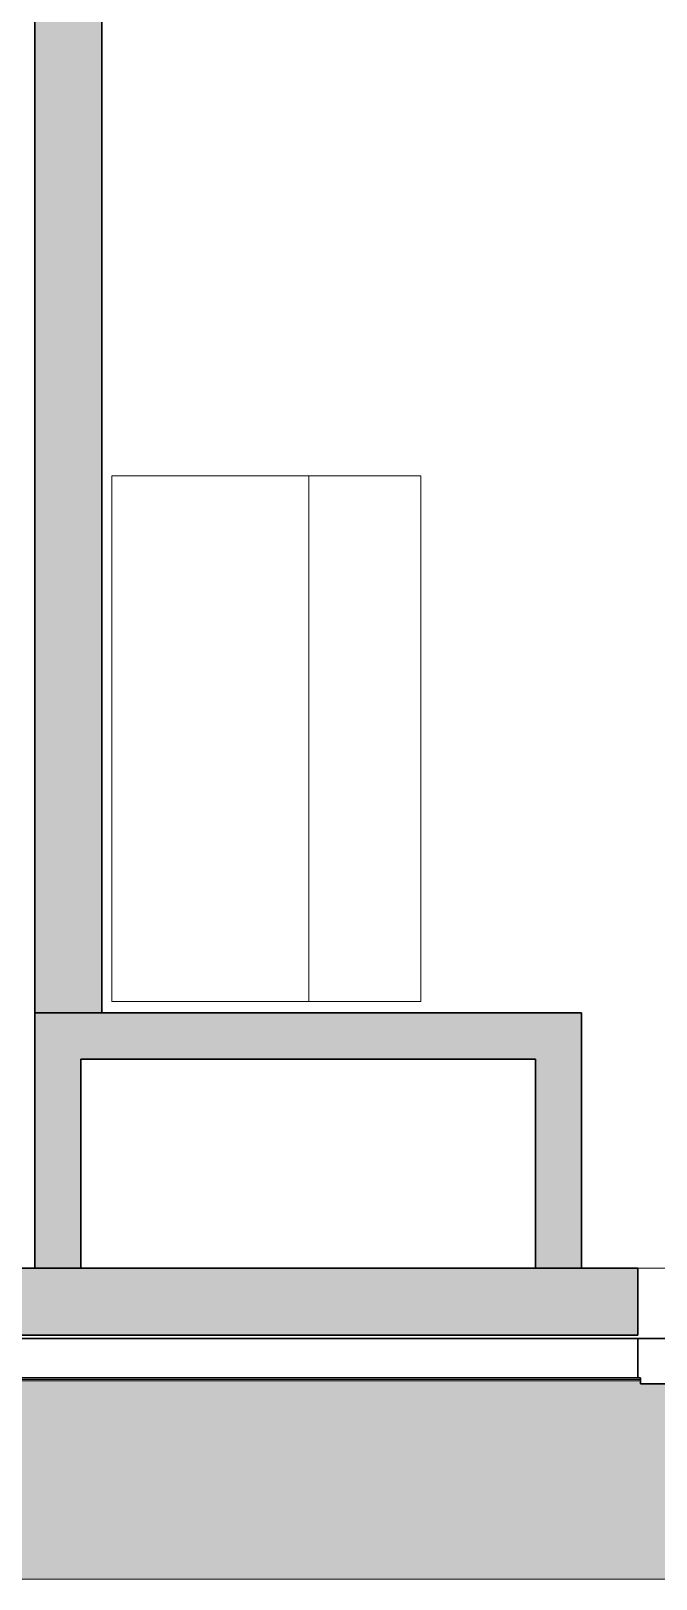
# Model space of a CAD drawing. Header units: millimetres. Extents: x 155927 to 317870, y -36033 to 97293.
# Drawn here: x 178245 to 179196, y 8897 to 11252 of the extents above; entities that cross this region are included whole.
import ezdxf

# ---------------------------------------------------------------- set-up
doc = ezdxf.new("R2010")
doc.units = ezdxf.units.MM
doc.header["$MEASUREMENT"] = 0
for name, color, linetype, lineweight in [('A-GLAZ', 7, 'CONTINUOUS', 9), ('A-WALL-PATT', 7, 'CONTINUOUS', 9), ('I-FURN', 8, 'CONTINUOUS', 9), ('I-WALL', 7, 'CONTINUOUS', 9)]:
    doc.layers.add(name, color=color, linetype=linetype, lineweight=lineweight)

msp = doc.modelspace()

# ---------------------------------------------------------------- hatches: boundary and pattern name
at = {"layer": 'A-GLAZ'}
h = msp.add_hatch(color=256, dxfattribs=at)
h.paths.add_polyline_path([(180567.8, 9198.3), (180567.8, 9200.4), (180563.5, 9200.4), (180563.5, 9198.3)], flags=0)
h.paths.add_polyline_path([(179162.5, 9198.3), (179172.2, 9198.3), (179172.2, 9200.4), (177996.5, 9200.4), (177996.5, 9198.3), (178728, 9198.3)], flags=0)
h.paths.add_polyline_path([(176322.2, 9198.3), (176605.2, 9198.3), (176605.2, 9200.4), (175429.5, 9200.4), (175429.5, 9198.3), (175720.8, 9198.3)], flags=0)
h.paths.add_polyline_path([(174038.2, 9198.3), (174038.2, 9200.4), (174033.8, 9200.4), (174033.8, 9198.3)], flags=0)
msp.add_hatch(color=256, dxfattribs=at).paths.add_polyline_path([(180567.8, 8896.6), (180667.8, 8896.6), (180667.8, 8933.6), (180567.8, 8933.6), (180567.8, 9198.3), (180563.5, 9198.3), (180563.5, 9193.6), (179172.2, 9193.6), (179172.2, 9198.3), (177996.5, 9198.3), (177996.5, 9193.6), (176605.2, 9193.6), (176605.2, 9198.3), (175429.5, 9198.3), (175429.5, 9193.6), (174038.2, 9193.6), (174038.2, 9198.3), (174033.8, 9198.3), (174033.8, 8896.6), (180532.3, 8896.6)], flags=0)
at = {"layer": 'A-WALL-PATT'}
for points in [[(178352.8, 9757.9), (178352.8, 13607.6), (178250.8, 13607.6), (178250.8, 9757.9)], [(179012.4, 9687.9), (179082.4, 9687.9), (179082.4, 9757.9), (178250.8, 9757.9), (178250.8, 9687.9), (178728, 9687.9)], [(178320.8, 9369.6), (178320.8, 9687.9), (178250.8, 9687.9), (178250.8, 9369.6)], [(179082.4, 9369.6), (179082.4, 9687.9), (179012.4, 9687.9), (179012.4, 9369.6)], [(179065.8, 9267.6), (179065.8, 9369.6), (178102.8, 9369.6), (178102.8, 9267.6), (178728, 9267.6)], [(179167.8, 9267.6), (179167.8, 9369.6), (179065.8, 9369.6), (179065.8, 9267.6)]]:
    msp.add_hatch(color=256, dxfattribs=at).paths.add_polyline_path(points, flags=0)

# ---------------------------------------------------------------- linework, layer by layer
at = {"layer": 'A-GLAZ', "lineweight": 30}
for p, q in [((179167.8, 9262.5), (178000.8, 9262.5)), ((179167.8, 9202.6), (179167.8, 9262.5)), ((179227, 9262.5), (179167.8, 9262.5)), ((179167.8, 9262.5), (179167.8, 9202.6)), ((178000.8, 9202.6), (179167.8, 9202.6)), ((179167.8, 9202.6), (179172.2, 9202.6)), ((179172.2, 9202.6), (179172.2, 9193.6)), ((179172.2, 9193.6), (179233, 9193.6))]:
    msp.add_line(p, q, dxfattribs=at)
at = {"layer": 'A-GLAZ'}
for p, q in [((177996.5, 9200.4), (179172.2, 9200.4)), ((177996.5, 9198.3), (179172.2, 9198.3)), ((174033.8, 8896.6), (180667.8, 8896.6))]:
    msp.add_line(p, q, dxfattribs=at)
at = {"layer": 'I-FURN'}
for p, q in [((178367.7, 10575.3), (178367.7, 9775.3)), ((178667.7, 10575.3), (178367.7, 10575.3)), ((178667.7, 9775.3), (178667.7, 10575.3)), ((178837.7, 10575.3), (178667.7, 10575.3)), ((178837.7, 9775.3), (178837.7, 10575.3)), ((178367.7, 9775.3), (178667.7, 9775.3)), ((178667.7, 9775.3), (178837.7, 9775.3))]:
    msp.add_line(p, q, dxfattribs=at)
at = {"layer": 'I-WALL', "lineweight": 30}
for p, q in [((178250.8, 13505.6), (178250.8, 9757.9)), ((178352.8, 9757.9), (178352.8, 13505.6)), ((178250.8, 9757.9), (178352.8, 9757.9)), ((179082.4, 9757.9), (178250.8, 9757.9)), ((178250.8, 9757.9), (178250.8, 9687.9)), ((179082.4, 9687.9), (179082.4, 9757.9)), ((178250.8, 9687.9), (178250.8, 9369.6)), ((178320.8, 9687.9), (179012.4, 9687.9)), ((178320.8, 9369.6), (178320.8, 9687.9)), ((179012.4, 9687.9), (179012.4, 9369.6)), ((179082.4, 9369.6), (179082.4, 9687.9)), ((179065.8, 9369.6), (178102.8, 9369.6)), ((178250.8, 9369.6), (178320.8, 9369.6)), ((179012.4, 9369.6), (179082.4, 9369.6)), ((179167.8, 9369.6), (179065.8, 9369.6)), ((179167.8, 9267.6), (179167.8, 9369.6)), ((178102.8, 9267.6), (179065.8, 9267.6)), ((179065.8, 9267.6), (179167.8, 9267.6))]:
    msp.add_line(p, q, dxfattribs=at)
at = {"layer": 'I-WALL'}
msp.add_line((179167.8, 9369.6), (180567.8, 9369.6), dxfattribs=at)

doc.saveas('drawing.dxf')
